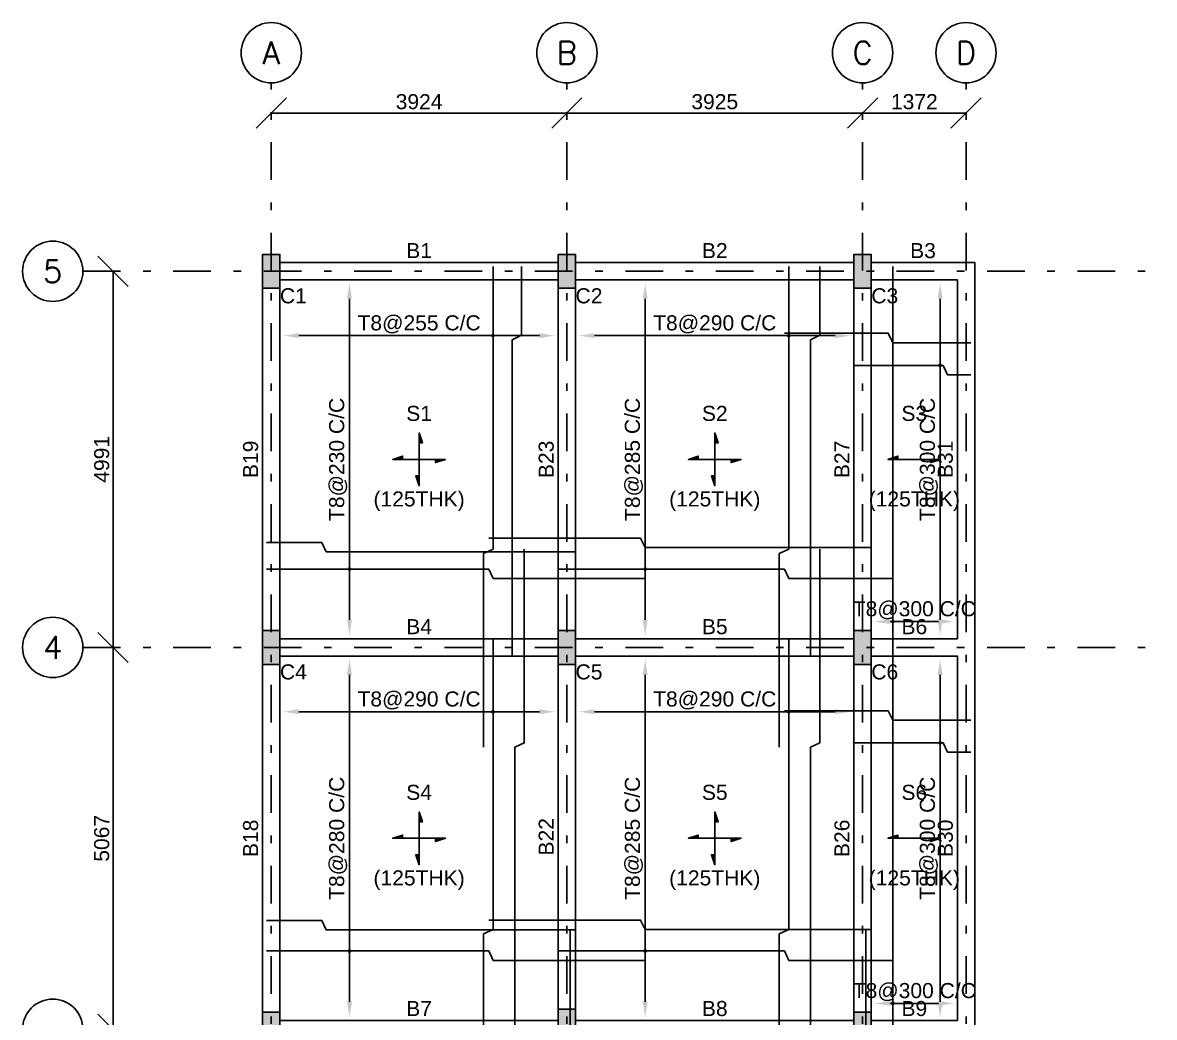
# Model space of a CAD drawing. Header units: inches. Extents: x -3300 to 11721, y -21548 to 3300.
# Drawn here: x -3300 to 11721, y -9900 to 3300 of the extents above; entities that cross this region are included whole.
import ezdxf
from ezdxf.enums import TextEntityAlignment as Align

# ---------------------------------------------------------------- set-up
doc = ezdxf.new("R2010")
doc.units = ezdxf.units.IN
doc.header["$LTSCALE"] = 1000
doc.header["$MEASUREMENT"] = 0
doc.linetypes.add('SCCenter', pattern=[1.2, 0.5, -0.3, 0.1, -0.3])
doc.linetypes.add('SCHidden', pattern=[0.375, 0.25, -0.125])
for name, color, linetype in [('BarLabels', 31, 'Continuous'), ('Beam', 3, 'Continuous'), ('Beam Nos', 7, 'Continuous'), ('Column', 2, 'Continuous'), ('Column Nos', 7, 'Continuous'), ('Grid Line', 8, 'Continuous'), ('Plan Reinforcement', 4, 'Continuous'), ('Slab', 251, 'Continuous'), ('Slab Nos', 7, 'Continuous')]:
    doc.layers.add(name, color=color, linetype=linetype)
doc.styles.add('SC-BBS1', font='SansSerif')
doc.styles.add('SC-BBS2', font='SansSerif')
doc.styles.get("Standard").update_dxf_attribs({"font": 'txt.shx'})
doc.dimstyles.new('SCDim', dxfattribs={"dimtxt": 200, "dimasz": 200, "dimexe": 75, "dimexo": 75, "dimgap": 50, "dimtad": 1, "dimtoh": 1, "dimdec": 0, "dimzin": 0, "dimdsep": 46, "dimtxsty": 'SC-BBS2', "dimcen": 0.09, "dimclrd": 8, "dimclre": 8, "dimclrt": 31, "dimadec": 0, "dimazin": 0, "dimtfac": 1, "dimtdec": 0, "dimtix": 1, "dimtofl": 0, "dimtmove": 0, "dimatfit": 3, "dimfxl": 1, "dimtolj": 1, "dimtzin": 0, "dimarcsym": 0})
doc.dimstyles.new('SCGridlineDim', dxfattribs={"dimtxt": 200, "dimasz": 0.18, "dimexe": 75, "dimexo": 75, "dimgap": 50, "dimtad": 1, "dimtoh": 1, "dimdec": 0, "dimzin": 0, "dimdsep": 46, "dimtxsty": 'SC-BBS2', "dimtsz": 200, "dimcen": 0.09, "dimclrd": 8, "dimclre": 8, "dimclrt": 31, "dimadec": 0, "dimazin": 0, "dimtfac": 1, "dimtdec": 0, "dimtix": 1, "dimtofl": 0, "dimtmove": 0, "dimatfit": 3, "dimfxl": 1, "dimtolj": 1, "dimtzin": 0, "dimarcsym": 0})

# ---------------------------------------------------------------- blocks, each defined once
blk = doc.blocks.new('*D2')
at = {"color": 8, "linetype": 'ByBlock', "lineweight": -2}
for p, q in [((165, -854), (165, -854)), ((365, -854), (3559, -854)), ((3759, -854), (3759, -854))]:
    blk.add_line(p, q, dxfattribs=at)
at = {"color": 8}
for points in [[(165, -854), (365, -820), (365, -887)], [(3759, -854), (3559, -887), (3559, -820)]]:
    blk.add_solid(points, dxfattribs=at)
at = {"layer": 'Defpoints', "color": 31}
for p in [(165, -854), (165, -854), (3759, -854)]:
    blk.add_point(p, dxfattribs=at)
at = {"color": 31, "insert": (1962, -704), "char_height": 200, "attachment_point": 5, "style": 'SC-BBS2'}
blk.add_mtext('\\A1;T8@255 C/C', dxfattribs=at)
blk = doc.blocks.new('*D4')
at = {"color": 8, "linetype": 'ByBlock', "lineweight": -2}
for p, q in [((165, -854), (165, -854)), ((365, -854), (3559, -854)), ((3759, -854), (3759, -854))]:
    blk.add_line(p, q, dxfattribs=at)
at = {"color": 8}
for points in [[(165, -854), (365, -820), (365, -887)], [(3759, -854), (3559, -887), (3559, -820)]]:
    blk.add_solid(points, dxfattribs=at)
at = {"layer": 'Defpoints', "color": 31}
for p in [(165, -854), (165, -854), (3759, -854)]:
    blk.add_point(p, dxfattribs=at)
at = {"color": 31, "insert": (1962, -704), "char_height": 200, "attachment_point": 5, "style": 'SC-BBS2'}
blk.add_mtext('\\A1;T8@255 C/C', dxfattribs=at)
blk = doc.blocks.new('*D7')
at = {"color": 8, "linetype": 'ByBlock', "lineweight": -2}
for p, q in [((1038, -165), (1038, -165)), ((1038, -4626), (1038, -365)), ((1038, -4826), (1038, -4826))]:
    blk.add_line(p, q, dxfattribs=at)
at = {"color": 8}
for points in [[(1038, -165), (1072, -365), (1005, -365)], [(1038, -4826), (1005, -4626), (1072, -4626)]]:
    blk.add_solid(points, dxfattribs=at)
at = {"layer": 'Defpoints', "color": 31}
for p in [(1038, -165), (1038, -4826), (1038, -4826)]:
    blk.add_point(p, dxfattribs=at)
at = {"color": 31, "insert": (888, -2496), "char_height": 200, "attachment_point": 5, "rotation": 90, "style": 'SC-BBS2'}
blk.add_mtext('\\A1;T8@230 C/C', dxfattribs=at)
blk = doc.blocks.new('*D9')
at = {"color": 8, "linetype": 'ByBlock', "lineweight": -2}
for p, q in [((1038, -165), (1038, -165)), ((1038, -4626), (1038, -365)), ((1038, -4826), (1038, -4826))]:
    blk.add_line(p, q, dxfattribs=at)
at = {"color": 8}
for points in [[(1038, -165), (1072, -365), (1005, -365)], [(1038, -4826), (1005, -4626), (1072, -4626)]]:
    blk.add_solid(points, dxfattribs=at)
at = {"layer": 'Defpoints', "color": 31}
for p in [(1038, -165), (1038, -4826), (1038, -4826)]:
    blk.add_point(p, dxfattribs=at)
at = {"color": 31, "insert": (888, -2496), "char_height": 200, "attachment_point": 5, "rotation": 90, "style": 'SC-BBS2'}
blk.add_mtext('\\A1;T8@230 C/C', dxfattribs=at)
blk = doc.blocks.new('*D12')
at = {"color": 8, "linetype": 'ByBlock', "lineweight": -2}
for p, q in [((4089, -854), (4089, -854)), ((4289, -854), (7484, -854)), ((7684, -854), (7684, -854))]:
    blk.add_line(p, q, dxfattribs=at)
at = {"color": 8}
for points in [[(4089, -854), (4289, -821), (4289, -887)], [(7684, -854), (7484, -887), (7484, -821)]]:
    blk.add_solid(points, dxfattribs=at)
at = {"layer": 'Defpoints', "color": 31}
for p in [(4089, -854), (4089, -854), (7684, -854)]:
    blk.add_point(p, dxfattribs=at)
at = {"color": 31, "insert": (5886, -704), "char_height": 200, "attachment_point": 5, "style": 'SC-BBS2'}
blk.add_mtext('\\A1;T8@290 C/C', dxfattribs=at)
blk = doc.blocks.new('*D14')
at = {"color": 8, "linetype": 'ByBlock', "lineweight": -2}
for p, q in [((4089, -854), (4089, -854)), ((4289, -854), (7484, -854)), ((7684, -854), (7684, -854))]:
    blk.add_line(p, q, dxfattribs=at)
at = {"color": 8}
for points in [[(4089, -854), (4289, -821), (4289, -887)], [(7684, -854), (7484, -887), (7484, -821)]]:
    blk.add_solid(points, dxfattribs=at)
at = {"layer": 'Defpoints', "color": 31}
for p in [(4089, -854), (4089, -854), (7684, -854)]:
    blk.add_point(p, dxfattribs=at)
at = {"color": 31, "insert": (5886, -704), "char_height": 200, "attachment_point": 5, "style": 'SC-BBS2'}
blk.add_mtext('\\A1;T8@290 C/C', dxfattribs=at)
blk = doc.blocks.new('*D17')
at = {"color": 8, "linetype": 'ByBlock', "lineweight": -2}
for p, q in [((4963, -165), (4963, -165)), ((4963, -4626), (4963, -365)), ((4963, -4826), (4963, -4826))]:
    blk.add_line(p, q, dxfattribs=at)
at = {"color": 8}
for points in [[(4963, -165), (4996, -365), (4929, -365)], [(4963, -4826), (4929, -4626), (4996, -4626)]]:
    blk.add_solid(points, dxfattribs=at)
at = {"layer": 'Defpoints', "color": 31}
for p in [(4963, -165), (4963, -4826), (4963, -4826)]:
    blk.add_point(p, dxfattribs=at)
at = {"color": 31, "insert": (4813, -2496), "char_height": 200, "attachment_point": 5, "rotation": 90, "style": 'SC-BBS2'}
blk.add_mtext('\\A1;T8@285 C/C', dxfattribs=at)
blk = doc.blocks.new('*D20')
at = {"color": 8, "linetype": 'ByBlock', "lineweight": -2}
for p, q in [((4963, -165), (4963, -165)), ((4963, -4626), (4963, -365)), ((4963, -4826), (4963, -4826))]:
    blk.add_line(p, q, dxfattribs=at)
at = {"color": 8}
for points in [[(4963, -165), (4996, -365), (4929, -365)], [(4963, -4826), (4929, -4626), (4996, -4626)]]:
    blk.add_solid(points, dxfattribs=at)
at = {"layer": 'Defpoints', "color": 31}
for p in [(4963, -165), (4963, -4826), (4963, -4826)]:
    blk.add_point(p, dxfattribs=at)
at = {"color": 31, "insert": (4813, -2496), "char_height": 200, "attachment_point": 5, "rotation": 90, "style": 'SC-BBS2'}
blk.add_mtext('\\A1;T8@285 C/C', dxfattribs=at)
blk = doc.blocks.new('*D22')
at = {"color": 8, "linetype": 'ByBlock', "lineweight": -2}
for p, q in [((8878, -165), (8878, -165)), ((8878, -4626), (8878, -365)), ((8878, -4826), (8878, -4826))]:
    blk.add_line(p, q, dxfattribs=at)
at = {"color": 8}
for points in [[(8878, -165), (8911, -365), (8844, -365)], [(8878, -4826), (8844, -4626), (8911, -4626)]]:
    blk.add_solid(points, dxfattribs=at)
at = {"layer": 'Defpoints', "color": 31}
for p in [(8878, -165), (8878, -4826), (8878, -4826)]:
    blk.add_point(p, dxfattribs=at)
at = {"color": 31, "insert": (8728, -2496), "char_height": 200, "attachment_point": 5, "rotation": 90, "style": 'SC-BBS2'}
blk.add_mtext('\\A1;T8@300 C/C', dxfattribs=at)
blk = doc.blocks.new('*D25')
at = {"color": 8, "linetype": 'ByBlock', "lineweight": -2}
for p, q in [((8878, -165), (8878, -165)), ((8878, -4626), (8878, -365)), ((8878, -4826), (8878, -4826))]:
    blk.add_line(p, q, dxfattribs=at)
at = {"color": 8}
for points in [[(8878, -165), (8911, -365), (8844, -365)], [(8878, -4826), (8844, -4626), (8911, -4626)]]:
    blk.add_solid(points, dxfattribs=at)
at = {"layer": 'Defpoints', "color": 31}
for p in [(8878, -165), (8878, -4826), (8878, -4826)]:
    blk.add_point(p, dxfattribs=at)
at = {"color": 31, "insert": (8728, -2496), "char_height": 200, "attachment_point": 5, "rotation": 90, "style": 'SC-BBS2'}
blk.add_mtext('\\A1;T8@300 C/C', dxfattribs=at)
blk = doc.blocks.new('*D26')
at = {"color": 8, "linetype": 'ByBlock', "lineweight": -2}
for p, q in [((8014, -4648), (8014, -4648)), ((8214, -4648), (8856, -4648)), ((9056, -4648), (9056, -4648))]:
    blk.add_line(p, q, dxfattribs=at)
at = {"color": 8}
for points in [[(8014, -4648), (8214, -4614), (8214, -4681)], [(9056, -4648), (8856, -4681), (8856, -4614)]]:
    blk.add_solid(points, dxfattribs=at)
at = {"layer": 'Defpoints', "color": 31}
for p in [(8014, -4648), (8014, -4648), (9056, -4648)]:
    blk.add_point(p, dxfattribs=at)
at = {"color": 31, "insert": (8535, -4498), "char_height": 200, "attachment_point": 5, "style": 'SC-BBS2'}
blk.add_mtext('\\A1;T8@300 C/C', dxfattribs=at)
blk = doc.blocks.new('*D29')
at = {"color": 8, "linetype": 'ByBlock', "lineweight": -2}
for p, q in [((165, -5845), (165, -5845)), ((365, -5845), (3559, -5845)), ((3759, -5845), (3759, -5845))]:
    blk.add_line(p, q, dxfattribs=at)
at = {"color": 8}
for points in [[(165, -5845), (365, -5811), (365, -5878)], [(3759, -5845), (3559, -5878), (3559, -5811)]]:
    blk.add_solid(points, dxfattribs=at)
at = {"layer": 'Defpoints', "color": 31}
for p in [(165, -5845), (165, -5845), (3759, -5845)]:
    blk.add_point(p, dxfattribs=at)
at = {"color": 31, "insert": (1962, -5695), "char_height": 200, "attachment_point": 5, "style": 'SC-BBS2'}
blk.add_mtext('\\A1;T8@290 C/C', dxfattribs=at)
blk = doc.blocks.new('*D32')
at = {"color": 8, "linetype": 'ByBlock', "lineweight": -2}
for p, q in [((165, -5845), (165, -5845)), ((365, -5845), (3559, -5845)), ((3759, -5845), (3759, -5845))]:
    blk.add_line(p, q, dxfattribs=at)
at = {"color": 8}
for points in [[(165, -5845), (365, -5811), (365, -5878)], [(3759, -5845), (3559, -5878), (3559, -5811)]]:
    blk.add_solid(points, dxfattribs=at)
at = {"layer": 'Defpoints', "color": 31}
for p in [(165, -5845), (165, -5845), (3759, -5845)]:
    blk.add_point(p, dxfattribs=at)
at = {"color": 31, "insert": (1962, -5695), "char_height": 200, "attachment_point": 5, "style": 'SC-BBS2'}
blk.add_mtext('\\A1;T8@290 C/C', dxfattribs=at)
blk = doc.blocks.new('*D35')
at = {"color": 8, "linetype": 'ByBlock', "lineweight": -2}
for p, q in [((1038, -5156), (1038, -5156)), ((1038, -9693), (1038, -5356)), ((1038, -9893), (1038, -9893))]:
    blk.add_line(p, q, dxfattribs=at)
at = {"color": 8}
for points in [[(1038, -5156), (1072, -5356), (1005, -5356)], [(1038, -9893), (1005, -9693), (1072, -9693)]]:
    blk.add_solid(points, dxfattribs=at)
at = {"layer": 'Defpoints', "color": 31}
for p in [(1038, -5156), (1038, -9893), (1038, -9893)]:
    blk.add_point(p, dxfattribs=at)
at = {"color": 31, "insert": (888, -7524), "char_height": 200, "attachment_point": 5, "rotation": 90, "style": 'SC-BBS2'}
blk.add_mtext('\\A1;T8@280 C/C', dxfattribs=at)
blk = doc.blocks.new('*D37')
at = {"color": 8, "linetype": 'ByBlock', "lineweight": -2}
for p, q in [((1038, -5156), (1038, -5156)), ((1038, -9693), (1038, -5356)), ((1038, -9893), (1038, -9893))]:
    blk.add_line(p, q, dxfattribs=at)
at = {"color": 8}
for points in [[(1038, -5156), (1072, -5356), (1005, -5356)], [(1038, -9893), (1005, -9693), (1072, -9693)]]:
    blk.add_solid(points, dxfattribs=at)
at = {"layer": 'Defpoints', "color": 31}
for p in [(1038, -5156), (1038, -9893), (1038, -9893)]:
    blk.add_point(p, dxfattribs=at)
at = {"color": 31, "insert": (888, -7524), "char_height": 200, "attachment_point": 5, "rotation": 90, "style": 'SC-BBS2'}
blk.add_mtext('\\A1;T8@280 C/C', dxfattribs=at)
blk = doc.blocks.new('*D40')
at = {"color": 8, "linetype": 'ByBlock', "lineweight": -2}
for p, q in [((4089, -5845), (4089, -5845)), ((4289, -5845), (7484, -5845)), ((7684, -5845), (7684, -5845))]:
    blk.add_line(p, q, dxfattribs=at)
at = {"color": 8}
for points in [[(4089, -5845), (4289, -5812), (4289, -5878)], [(7684, -5845), (7484, -5878), (7484, -5812)]]:
    blk.add_solid(points, dxfattribs=at)
at = {"layer": 'Defpoints', "color": 31}
for p in [(4089, -5845), (4089, -5845), (7684, -5845)]:
    blk.add_point(p, dxfattribs=at)
at = {"color": 31, "insert": (5886, -5695), "char_height": 200, "attachment_point": 5, "style": 'SC-BBS2'}
blk.add_mtext('\\A1;T8@290 C/C', dxfattribs=at)
blk = doc.blocks.new('*D43')
at = {"color": 8, "linetype": 'ByBlock', "lineweight": -2}
for p, q in [((4089, -5845), (4089, -5845)), ((4289, -5845), (7484, -5845)), ((7684, -5845), (7684, -5845))]:
    blk.add_line(p, q, dxfattribs=at)
at = {"color": 8}
for points in [[(4089, -5845), (4289, -5812), (4289, -5878)], [(7684, -5845), (7484, -5878), (7484, -5812)]]:
    blk.add_solid(points, dxfattribs=at)
at = {"layer": 'Defpoints', "color": 31}
for p in [(4089, -5845), (4089, -5845), (7684, -5845)]:
    blk.add_point(p, dxfattribs=at)
at = {"color": 31, "insert": (5886, -5695), "char_height": 200, "attachment_point": 5, "style": 'SC-BBS2'}
blk.add_mtext('\\A1;T8@290 C/C', dxfattribs=at)
blk = doc.blocks.new('*D46')
at = {"color": 8, "linetype": 'ByBlock', "lineweight": -2}
for p, q in [((4963, -5156), (4963, -5156)), ((4963, -9693), (4963, -5356)), ((4963, -9893), (4963, -9893))]:
    blk.add_line(p, q, dxfattribs=at)
at = {"color": 8}
for points in [[(4963, -5156), (4996, -5356), (4929, -5356)], [(4963, -9893), (4929, -9693), (4996, -9693)]]:
    blk.add_solid(points, dxfattribs=at)
at = {"layer": 'Defpoints', "color": 31}
for p in [(4963, -5156), (4963, -9893), (4963, -9893)]:
    blk.add_point(p, dxfattribs=at)
at = {"color": 31, "insert": (4813, -7524), "char_height": 200, "attachment_point": 5, "rotation": 90, "style": 'SC-BBS2'}
blk.add_mtext('\\A1;T8@285 C/C', dxfattribs=at)
blk = doc.blocks.new('*D49')
at = {"color": 8, "linetype": 'ByBlock', "lineweight": -2}
for p, q in [((4963, -5156), (4963, -5156)), ((4963, -9693), (4963, -5356)), ((4963, -9893), (4963, -9893))]:
    blk.add_line(p, q, dxfattribs=at)
at = {"color": 8}
for points in [[(4963, -5156), (4996, -5356), (4929, -5356)], [(4963, -9893), (4929, -9693), (4996, -9693)]]:
    blk.add_solid(points, dxfattribs=at)
at = {"layer": 'Defpoints', "color": 31}
for p in [(4963, -5156), (4963, -9893), (4963, -9893)]:
    blk.add_point(p, dxfattribs=at)
at = {"color": 31, "insert": (4813, -7524), "char_height": 200, "attachment_point": 5, "rotation": 90, "style": 'SC-BBS2'}
blk.add_mtext('\\A1;T8@285 C/C', dxfattribs=at)
blk = doc.blocks.new('*D51')
at = {"color": 8, "linetype": 'ByBlock', "lineweight": -2}
for p, q in [((8878, -5156), (8878, -5156)), ((8878, -9693), (8878, -5356)), ((8878, -9893), (8878, -9893))]:
    blk.add_line(p, q, dxfattribs=at)
at = {"color": 8}
for points in [[(8878, -5156), (8911, -5356), (8844, -5356)], [(8878, -9893), (8844, -9693), (8911, -9693)]]:
    blk.add_solid(points, dxfattribs=at)
at = {"layer": 'Defpoints', "color": 31}
for p in [(8878, -5156), (8878, -9893), (8878, -9893)]:
    blk.add_point(p, dxfattribs=at)
at = {"color": 31, "insert": (8728, -7524), "char_height": 200, "attachment_point": 5, "rotation": 90, "style": 'SC-BBS2'}
blk.add_mtext('\\A1;T8@300 C/C', dxfattribs=at)
blk = doc.blocks.new('*D54')
at = {"color": 8, "linetype": 'ByBlock', "lineweight": -2}
for p, q in [((8878, -5156), (8878, -5156)), ((8878, -9693), (8878, -5356)), ((8878, -9893), (8878, -9893))]:
    blk.add_line(p, q, dxfattribs=at)
at = {"color": 8}
for points in [[(8878, -5156), (8911, -5356), (8844, -5356)], [(8878, -9893), (8844, -9693), (8911, -9693)]]:
    blk.add_solid(points, dxfattribs=at)
at = {"layer": 'Defpoints', "color": 31}
for p in [(8878, -5156), (8878, -9893), (8878, -9893)]:
    blk.add_point(p, dxfattribs=at)
at = {"color": 31, "insert": (8728, -7524), "char_height": 200, "attachment_point": 5, "rotation": 90, "style": 'SC-BBS2'}
blk.add_mtext('\\A1;T8@300 C/C', dxfattribs=at)
blk = doc.blocks.new('*D55')
at = {"color": 8, "linetype": 'ByBlock', "lineweight": -2}
for p, q in [((8014, -9715), (8014, -9715)), ((8214, -9715), (8856, -9715)), ((9056, -9715), (9056, -9715))]:
    blk.add_line(p, q, dxfattribs=at)
at = {"color": 8}
for points in [[(8014, -9715), (8214, -9681), (8214, -9748)], [(9056, -9715), (8856, -9748), (8856, -9681)]]:
    blk.add_solid(points, dxfattribs=at)
at = {"layer": 'Defpoints', "color": 31}
for p in [(8014, -9715), (8014, -9715), (9056, -9715)]:
    blk.add_point(p, dxfattribs=at)
at = {"color": 31, "insert": (8535, -9565), "char_height": 200, "attachment_point": 5, "style": 'SC-BBS2'}
blk.add_mtext('\\A1;T8@300 C/C', dxfattribs=at)
blk = doc.blocks.new('*D117')
at = {"color": 8, "linetype": 'ByBlock', "lineweight": -2}
for p, q in [((-1900, -10258), (-2300, -9858)), ((-2100, -10058), (-2100, -10058)), ((-2100, -14554), (-2100, -10058)), ((-2300, -14354), (-1900, -14754)), ((-2100, -14554), (-2100, -14554))]:
    blk.add_line(p, q, dxfattribs=at)
at = {"layer": 'Defpoints', "color": 8}
for p in [(-2100, -10058), (-2100, -14554), (-2100, -14554)]:
    blk.add_point(p, dxfattribs=at)
at = {"color": 31, "insert": (-2250, -12306), "char_height": 200, "attachment_point": 5, "rotation": 90, "style": 'SC-BBS2'}
blk.add_mtext('\\A1;4496', dxfattribs=at)
blk = doc.blocks.new('*D118')
at = {"color": 8, "linetype": 'ByBlock', "lineweight": -2}
for p, q in [((-1900, -5191), (-2300, -4791)), ((-2100, -4991), (-2100, -4991)), ((-2100, -10058), (-2100, -4991)), ((-2300, -9858), (-1900, -10258)), ((-2100, -10058), (-2100, -10058))]:
    blk.add_line(p, q, dxfattribs=at)
at = {"layer": 'Defpoints', "color": 8}
for p in [(-2100, -4991), (-2100, -10058), (-2100, -10058)]:
    blk.add_point(p, dxfattribs=at)
at = {"color": 31, "insert": (-2250, -7524.5), "char_height": 200, "attachment_point": 5, "rotation": 90, "style": 'SC-BBS2'}
blk.add_mtext('\\A1;5067', dxfattribs=at)
blk = doc.blocks.new('*D119')
at = {"color": 8, "linetype": 'ByBlock', "lineweight": -2}
for p, q in [((-1900, -200), (-2300, 200)), ((-2100, 0), (-2100, 0)), ((-2100, -4991), (-2100, 0)), ((-2300, -4791), (-1900, -5191)), ((-2100, -4991), (-2100, -4991))]:
    blk.add_line(p, q, dxfattribs=at)
at = {"layer": 'Defpoints', "color": 8}
for p in [(-2100, 0), (-2100, -4991), (-2100, -4991)]:
    blk.add_point(p, dxfattribs=at)
at = {"color": 31, "insert": (-2250, -2495.5), "char_height": 200, "attachment_point": 5, "rotation": 90, "style": 'SC-BBS2'}
blk.add_mtext('\\A1;4991', dxfattribs=at)
blk = doc.blocks.new('*D120')
at = {"color": 8, "linetype": 'ByBlock', "lineweight": -2}
for p, q in [((200, 2300), (-200, 1900)), ((3724, 1900), (4124, 2300)), ((0, 2100), (0, 2100)), ((0, 2100), (3924, 2100)), ((3924, 2100), (3924, 2100))]:
    blk.add_line(p, q, dxfattribs=at)
at = {"layer": 'Defpoints', "color": 8}
for p in [(0, 2100), (0, 2100), (3924, 2100)]:
    blk.add_point(p, dxfattribs=at)
at = {"color": 31, "insert": (1962, 2250), "char_height": 200, "attachment_point": 5, "style": 'SC-BBS2'}
blk.add_mtext('\\A1;3924', dxfattribs=at)
blk = doc.blocks.new('*D121')
at = {"color": 8, "linetype": 'ByBlock', "lineweight": -2}
for p, q in [((4124, 2300), (3724, 1900)), ((7649, 1900), (8049, 2300)), ((3924, 2100), (7849, 2100)), ((3999, 2100), (3999, 2100)), ((7849, 2100), (7849, 2100))]:
    blk.add_line(p, q, dxfattribs=at)
at = {"layer": 'Defpoints', "color": 8}
for p in [(3924, 2100), (3924, 2100), (7849, 2100)]:
    blk.add_point(p, dxfattribs=at)
at = {"color": 31, "insert": (5886.5, 2250), "char_height": 200, "attachment_point": 5, "style": 'SC-BBS2'}
blk.add_mtext('\\A1;3925', dxfattribs=at)
blk = doc.blocks.new('*D122')
at = {"color": 8, "linetype": 'ByBlock', "lineweight": -2}
for p, q in [((8049, 2300), (7649, 1900)), ((9021, 1900), (9421, 2300)), ((7849, 2100), (7849, 2100)), ((7849, 2100), (9221, 2100)), ((9221, 2100), (9221, 2100))]:
    blk.add_line(p, q, dxfattribs=at)
at = {"layer": 'Defpoints', "color": 8}
for p in [(7849, 2100), (7849, 2100), (9221, 2100)]:
    blk.add_point(p, dxfattribs=at)
at = {"color": 31, "insert": (8535, 2250), "char_height": 200, "attachment_point": 5, "style": 'SC-BBS2'}
blk.add_mtext('\\A1;1372', dxfattribs=at)

msp = doc.modelspace()

# ---------------------------------------------------------------- hatches: boundary and pattern name
at = {"layer": 'Column'}
for points in [[(115, -225), (-115, -225), (-115, 225), (115, 225)], [(4039, -225), (3809, -225), (3809, 225), (4039, 225)], [(7964, -225), (7734, -225), (7734, 225), (7964, 225)], [(115, -5216), (-115, -5216), (-115, -4766), (115, -4766)], [(4039, -5216), (3809, -5216), (3809, -4766), (4039, -4766)], [(7964, -5216), (7734, -5216), (7734, -4766), (7964, -4766)], [(115, -10283), (-115, -10283), (-115, -9833), (115, -9833)], [(4039, -10323), (3809, -10323), (3809, -9793), (4039, -9793)], [(7964, -10283), (7734, -10283), (7734, -9833), (7964, -9833)]]:
    msp.add_hatch(color=256, dxfattribs=at).paths.add_polyline_path(points, flags=0)
at = {"layer": 'Slab Nos'}
for points in [[(1962, -2145.5), (2005.8, -2276.8), (1962, -2276.8)], [(5886.5, -2145.5), (5930.2, -2276.8), (5886.5, -2276.8)], [(1743.2, -2495.5), (1743.2, -2451.8), (1612, -2495.5)], [(2312, -2495.5), (2180.8, -2539.2), (2180.8, -2495.5)], [(5667.8, -2495.5), (5667.8, -2451.8), (5536.5, -2495.5)], [(6236.5, -2495.5), (6105.2, -2539.2), (6105.2, -2495.5)], [(8316.2, -2495.5), (8316.2, -2451.8), (8185, -2495.5)], [(8885, -2495.5), (8753.8, -2539.2), (8753.8, -2495.5)], [(1962, -2714.2), (1918.2, -2714.2), (1962, -2845.5)], [(5886.5, -2714.2), (5842.8, -2714.2), (5886.5, -2845.5)], [(1962, -7174.5), (2005.8, -7305.8), (1962, -7305.8)], [(5886.5, -7174.5), (5930.2, -7305.8), (5886.5, -7305.8)], [(1743.2, -7524.5), (1743.2, -7480.8), (1612, -7524.5)], [(5667.8, -7524.5), (5667.8, -7480.8), (5536.5, -7524.5)], [(8316.2, -7524.5), (8316.2, -7480.8), (8185, -7524.5)], [(2312, -7524.5), (2180.8, -7568.2), (2180.8, -7524.5)], [(6236.5, -7524.5), (6105.2, -7568.2), (6105.2, -7524.5)], [(8885, -7524.5), (8753.8, -7568.2), (8753.8, -7524.5)], [(1962, -7743.2), (1918.2, -7743.2), (1962, -7874.5)], [(5886.5, -7743.2), (5842.8, -7743.2), (5886.5, -7874.5)]]:
    msp.add_hatch(color=256, dxfattribs=at).paths.add_polyline_path(points, flags=0)

# ---------------------------------------------------------------- linework, layer by layer
at = {"layer": 'BarLabels', "color": 8, "const_width": 25}
for points in [[(2930.5, -853.8, 1), (2955.5, -853.8, 1)], [(2930.5, -853.8, 1), (2955.5, -853.8, 1)], [(6855.2, -854, 1), (6880.2, -854, 1)], [(6855.2, -854, 1), (6880.2, -854, 1)], [(8865.1, -1247.8, 1), (8890.1, -1247.8, 1)], [(8865.1, -1247.8, 1), (8890.1, -1247.8, 1)], [(1026, -3952.5, 1), (1051, -3952.5, 1)], [(1026, -3952.5, 1), (1051, -3952.5, 1)], [(4950.2, -3952.3, 1), (4975.2, -3952.3, 1)], [(4950.2, -3952.3, 1), (4975.2, -3952.3, 1)], [(8237, -4647.6, 1), (8262, -4647.6, 1)], [(2930.5, -5844.8, 1), (2955.5, -5844.8, 1)], [(2930.5, -5844.8, 1), (2955.5, -5844.8, 1)], [(6855.2, -5845, 1), (6880.2, -5845, 1)], [(6855.2, -5845, 1), (6880.2, -5845, 1)], [(8865.1, -6257.8, 1), (8890.1, -6257.8, 1)], [(8865.1, -6257.8, 1), (8890.1, -6257.8, 1)], [(1026, -9019.5, 1), (1051, -9019.5, 1)], [(1026, -9019.5, 1), (1051, -9019.5, 1)], [(4950.2, -9019.3, 1), (4975.2, -9019.3, 1)], [(4950.2, -9019.3, 1), (4975.2, -9019.3, 1)], [(8237, -9714.6, 1), (8262, -9714.6, 1)]]:
    msp.add_lwpolyline(points, format="xyb", close=True, dxfattribs=at)
at = {"layer": 'Beam'}
for p, q in [((115, 115), (3809, 115)), ((4039, 115), (7734, 115)), ((7964, 115), (9336, 115)), ((9336, 115), (9336, -5106)), ((-115, -225), (-115, -4766)), ((9336, -4991), (9336, -10173)), ((-115, -5216), (-115, -9833))]:
    msp.add_line(p, q, dxfattribs=at)
at = {"layer": 'Beam', "linetype": 'SCHidden'}
for p, q in [((115, -115), (3809, -115)), ((4039, -115), (7734, -115)), ((7964, -115), (9106, -115)), ((9106, -115), (9106, -4876)), ((115, -225), (115, -4766)), ((3809, -225), (3809, -4766)), ((4039, -225), (4039, -4766)), ((7734, -225), (7734, -4766)), ((7964, -225), (7964, -4766)), ((115, -4876), (3809, -4876)), ((4039, -4876), (7734, -4876)), ((7964, -4876), (9106, -4876)), ((115, -5106), (3809, -5106)), ((4039, -5106), (7734, -5106)), ((7964, -5106), (9106, -5106)), ((9106, -5106), (9106, -9943)), ((115, -5216), (115, -9833)), ((3809, -5216), (3809, -9793)), ((4039, -5216), (4039, -9793)), ((7734, -5216), (7734, -9833)), ((7964, -5216), (7964, -9833))]:
    msp.add_line(p, q, dxfattribs=at)
at = {"layer": 'Column'}
for points in [[(115, -225), (-115, -225), (-115, 225), (115, 225)], [(4039, -225), (3809, -225), (3809, 225), (4039, 225)], [(7964, -225), (7734, -225), (7734, 225), (7964, 225)], [(115, -5216), (-115, -5216), (-115, -4766), (115, -4766)], [(4039, -5216), (3809, -5216), (3809, -4766), (4039, -4766)], [(7964, -5216), (7734, -5216), (7734, -4766), (7964, -4766)], [(115, -10283), (-115, -10283), (-115, -9833), (115, -9833)], [(4039, -10323), (3809, -10323), (3809, -9793), (4039, -9793)], [(7964, -10283), (7734, -10283), (7734, -9833), (7964, -9833)]]:
    msp.add_lwpolyline(points, close=True, dxfattribs=at)
at = {"layer": 'Grid Line', "linetype": 'SCCenter'}
for p, q in [((0, -19188), (0, 2500)), ((3924, -19188), (3924, 2500)), ((7849, -19188), (7849, 2500)), ((9221, -19188), (9221, 2500)), ((-2500, 0), (11721, 0)), ((-2500, -4991), (11721, -4991))]:
    msp.add_line(p, q, dxfattribs=at)
at = {"layer": 'Grid Line'}
for centre in [(0, 2900), (3924, 2900), (7849, 2900), (9221, 2900), (-2900, 0), (-2900, -4991), (-2900, -10058)]:
    msp.add_circle(centre, 400, dxfattribs=at)
at = {"layer": 'Plan Reinforcement'}
for points in [[(2943, 65), (2943, -3685.8), (2818, -3745.8), (2818, -6315.2)], [(3198, -5106), (3198, -908.5), (3323, -848.5), (3323, 65)], [(6867.7, 65), (6867.7, -3685.8), (6742.7, -3745.8), (6742.7, -6315.2)], [(7157.8, -5106), (7157.8, -908.5), (7282.8, -848.5), (7282.8, 65)], [(8249.5, 65), (8249.5, -5106)], [(9286, -947.8), (8249.5, -947.8), (8189.5, -822.8), (6810.2, -822.8)], [(7734, -1247.8), (8915.7, -1247.8), (8975.7, -1372.8), (9286, -1372.8)], [(4039, -3722.5), (730.7, -3722.5), (670.7, -3597.5), (-65, -3597.5)], [(7964, -3667.3), (4962.8, -3667.3), (4902.8, -3542.3), (2885.5, -3542.3)], [(3233, -10173), (3233, -6315.2), (3358, -6255.2), (3358, -3685.8)], [(7157.8, -10173), (7157.8, -6315.2), (7282.8, -6255.2), (7282.8, -3685.8)], [(-65, -3952.5), (2885.5, -3952.5), (2945.5, -4077.5), (4962.8, -4077.5)], [(3809, -3952.3), (6810.2, -3952.3), (6870.2, -4077.3), (8249.5, -4077.3)], [(2943, -4876), (2943, -8733.8), (2818, -8793.8), (2818, -11239.5)], [(6867.7, -4876), (6867.7, -8733.8), (6742.7, -8793.8), (6742.7, -11239.5)], [(8249.5, -4876), (8249.5, -10173)], [(9286, -5957.8), (8249.5, -5957.8), (8189.5, -5832.8), (6810.2, -5832.8)], [(7734, -6257.8), (8915.7, -6257.8), (8975.7, -6382.8), (9286, -6382.8)], [(4039, -8739.5), (730.7, -8739.5), (670.7, -8614.5), (-65, -8614.5)], [(7964, -8734.3), (4962.8, -8734.3), (4902.8, -8609.3), (2885.5, -8609.3)], [(3842.4, -14669), (3842.4, -11239.5), (3967.4, -11179.5), (3967.4, -8733.8)], [(7767.2, -14669), (7767.2, -11239.5), (7892.2, -11179.5), (7892.2, -8733.8)], [(-65, -9019.5), (2885.5, -9019.5), (2945.5, -9144.5), (4962.8, -9144.5)], [(3809, -9019.3), (6810.2, -9019.3), (6870.2, -9144.3), (8249.5, -9144.3)]]:
    msp.add_lwpolyline(points, dxfattribs=at)
at = {"layer": 'Slab'}
for points in [[(3809, -4876), (3809, -4766), (3809, -225), (3809, -115), (115, -115), (115, -225), (115, -4766), (115, -4876)], [(7734, -4876), (7734, -4766), (7734, -225), (7734, -115), (4039, -115), (4039, -225), (4039, -4766), (4039, -4876)], [(9106, -4876), (9106, -115), (7964, -115), (7964, -225), (7964, -4766), (7964, -4876)], [(3809, -9943), (3809, -9793), (3809, -5216), (3809, -5106), (115, -5106), (115, -5216), (115, -9833), (115, -9943)], [(7734, -9943), (7734, -9833), (7734, -5216), (7734, -5106), (4039, -5106), (4039, -5216), (4039, -9793), (4039, -9943)], [(9106, -9943), (9106, -5106), (7964, -5106), (7964, -5216), (7964, -9833), (7964, -9943)]]:
    msp.add_lwpolyline(points, close=True, dxfattribs=at)
at = {"layer": 'Slab Nos'}
for points in [[(1962, -2714.2), (1918.2, -2714.2), (1962, -2845.5), (1962, -2145.5), (2005.8, -2276.8), (1962, -2276.8)], [(5886.5, -2714.2), (5842.8, -2714.2), (5886.5, -2845.5), (5886.5, -2145.5), (5930.2, -2276.8), (5886.5, -2276.8)], [(1743.2, -2495.5), (1743.2, -2451.8), (1612, -2495.5), (2312, -2495.5), (2180.8, -2539.2), (2180.8, -2495.5)], [(5667.8, -2495.5), (5667.8, -2451.8), (5536.5, -2495.5), (6236.5, -2495.5), (6105.2, -2539.2), (6105.2, -2495.5)], [(8316.2, -2495.5), (8316.2, -2451.8), (8185, -2495.5), (8885, -2495.5), (8753.8, -2539.2), (8753.8, -2495.5)], [(1962, -7743.2), (1918.2, -7743.2), (1962, -7874.5), (1962, -7174.5), (2005.8, -7305.8), (1962, -7305.8)], [(5886.5, -7743.2), (5842.8, -7743.2), (5886.5, -7874.5), (5886.5, -7174.5), (5930.2, -7305.8), (5886.5, -7305.8)], [(1743.2, -7524.5), (1743.2, -7480.8), (1612, -7524.5), (2312, -7524.5), (2180.8, -7568.2), (2180.8, -7524.5)], [(5667.8, -7524.5), (5667.8, -7480.8), (5536.5, -7524.5), (6236.5, -7524.5), (6105.2, -7568.2), (6105.2, -7524.5)], [(8316.2, -7524.5), (8316.2, -7480.8), (8185, -7524.5), (8885, -7524.5), (8753.8, -7568.2), (8753.8, -7524.5)]]:
    msp.add_lwpolyline(points, dxfattribs=at)

# ---------------------------------------------------------------- texts
at = {"layer": 'Beam Nos', "style": 'SC-BBS1'}
for s, p in [('B1', (1962, 115)), ('B2', (5886.5, 115)), ('B3', (8650, 115)), ('B4', (1962, -4876)), ('B5', (5886.5, -4876)), ('B6', (8535, -4876)), ('B7', (1962, -9943)), ('B8', (5886.5, -9943)), ('B9', (8535, -9943))]:
    msp.add_text(s, height=200, dxfattribs=at).set_placement(p, align=Align.BOTTOM_CENTER)
for s, p in [('B19', (-115, -2495.5)), ('B23', (3809, -2495.5)), ('B27', (7734, -2495.5)), ('B31', (9106, -2495.5)), ('B18', (-115, -7524.5)), ('B22', (3809, -7504.5)), ('B26', (7734, -7524.5)), ('B30', (9106, -7524.5))]:
    msp.add_text(s, height=200, rotation=90, dxfattribs=at).set_placement(p, align=Align.BOTTOM_CENTER)
at = {"layer": 'Column Nos', "style": 'SC-BBS2'}
for s, p in [('C1', (115, -225)), ('C2', (4039, -225)), ('C3', (7964, -225)), ('C4', (115, -5216)), ('C5', (4039, -5216)), ('C6', (7964, -5216))]:
    msp.add_text(s, height=200, dxfattribs=at).set_placement(p, align=Align.TOP_LEFT)
at = {"layer": 'Grid Line'}
for s, p in [('A', (0, 2900)), ('B', (3924, 2900)), ('C', (7849, 2900)), ('D', (9221, 2900)), ('5', (-2900, 0)), ('4', (-2900, -4991))]:
    msp.add_text(s, height=300, dxfattribs=at).set_placement(p, align=Align.MIDDLE)
at = {"layer": 'Slab Nos', "style": 'SC-BBS2'}
for s, p in [('S1', (1962, -2045.5)), ('S2', (5886.5, -2045.5)), ('S3', (8535, -2045.5)), ('S4', (1962, -7074.5)), ('S5', (5886.5, -7074.5)), ('S6', (8535, -7074.5))]:
    msp.add_text(s, height=200, dxfattribs=at).set_placement(p, align=Align.BOTTOM_CENTER)
for p in [(1962, -3045.5), (5886.5, -3045.5), (8535, -3045.5), (1962, -8074.5), (5886.5, -8074.5), (8535, -8074.5)]:
    msp.add_text('(125THK)', height=200, dxfattribs=at).set_placement(p, align=Align.MIDDLE)

# ---------------------------------------------------------------- dimensions: what is measured, and where the dimension line sits
at = {"layer": 'BarLabels'}
for base, p1, p2, angle, text, picture, middle in [((1038.5, -165), (1038.5, -4826), (1038.5, -165), 90, 'T8@230 C/C', '*D7', (1038.5, -2495.5)), ((1038.5, -165), (1038.5, -4826), (1038.5, -165), 90, 'T8@230 C/C', '*D9', (1038.5, -2495.5)), ((4962.7, -165), (4962.7, -4826), (4962.7, -165), 90, 'T8@285 C/C', '*D17', (4962.7, -2495.5)), ((4962.7, -165), (4962.7, -4826), (4962.7, -165), 90, 'T8@285 C/C', '*D20', (4962.7, -2495.5)), ((8877.6, -165), (8877.6, -4826), (8877.6, -165), 90, 'T8@300 C/C', '*D22', (8877.6, -2495.5)), ((8877.6, -165), (8877.6, -4826), (8877.6, -165), 90, 'T8@300 C/C', '*D25', (8877.6, -2495.5)), ((3759, -853.8), (165, -853.8), (3759, -853.8), 0, 'T8@255 C/C', '*D2', (1962, -853.8)), ((3759, -853.8), (165, -853.8), (3759, -853.8), 0, 'T8@255 C/C', '*D4', (1962, -853.8)), ((7684, -854), (4089, -854), (7684, -854), 0, 'T8@290 C/C', '*D12', (5886.5, -854)), ((7684, -854), (4089, -854), (7684, -854), 0, 'T8@290 C/C', '*D14', (5886.5, -854)), ((9056, -4647.6), (8014, -4647.6), (9056, -4647.6), 0, 'T8@300 C/C', '*D26', (8535, -4647.6)), ((1038.5, -5156), (1038.5, -9893), (1038.5, -5156), 90, 'T8@280 C/C', '*D35', (1038.5, -7524.5)), ((1038.5, -5156), (1038.5, -9893), (1038.5, -5156), 90, 'T8@280 C/C', '*D37', (1038.5, -7524.5)), ((4962.7, -5156), (4962.7, -9893), (4962.7, -5156), 90, 'T8@285 C/C', '*D46', (4962.7, -7524.5)), ((4962.7, -5156), (4962.7, -9893), (4962.7, -5156), 90, 'T8@285 C/C', '*D49', (4962.7, -7524.5)), ((8877.6, -5156), (8877.6, -9893), (8877.6, -5156), 90, 'T8@300 C/C', '*D51', (8877.6, -7524.5)), ((8877.6, -5156), (8877.6, -9893), (8877.6, -5156), 90, 'T8@300 C/C', '*D54', (8877.6, -7524.5)), ((3759, -5844.8), (165, -5844.8), (3759, -5844.8), 0, 'T8@290 C/C', '*D29', (1962, -5844.8)), ((3759, -5844.8), (165, -5844.8), (3759, -5844.8), 0, 'T8@290 C/C', '*D32', (1962, -5844.8)), ((7684, -5845), (4089, -5845), (7684, -5845), 0, 'T8@290 C/C', '*D40', (5886.5, -5845)), ((7684, -5845), (4089, -5845), (7684, -5845), 0, 'T8@290 C/C', '*D43', (5886.5, -5845)), ((9056, -9714.6), (8014, -9714.6), (9056, -9714.6), 0, 'T8@300 C/C', '*D55', (8535, -9714.6))]:
    dim = msp.add_linear_dim(base=base, p1=p1, p2=p2, angle=angle, text=text, dimstyle='SCDim', override={"dimjust": 0}, dxfattribs=at)
    dim.commit()
    dim.dimension.update_dxf_attribs({"geometry": picture, "text_midpoint": middle, "dimtype": 129})
at = {"layer": 'Grid Line'}
for p1, p2, text, picture, middle in [((0, 2100), (3924, 2100), '3924', '*D120', (1962, 2100)), ((3924, 2100), (7849, 2100), '3925', '*D121', (5886.5, 2100)), ((7849, 2100), (9221, 2100), '1372', '*D122', (8535, 2100)), ((-2100, -4991), (-2100, 0), '4991', '*D119', (-2100, -2495.5)), ((-2100, -10058), (-2100, -4991), '5067', '*D118', (-2100, -7524.5)), ((-2100, -14554), (-2100, -10058), '4496', '*D117', (-2100, -12306))]:
    dim = msp.add_aligned_dim(p1=p1, p2=p2, distance=0, text=text, dimstyle='SCGridlineDim', dxfattribs=at)
    dim.commit()
    dim.dimension.update_dxf_attribs({"geometry": picture, "text_midpoint": middle})

doc.saveas('drawing.dxf')
